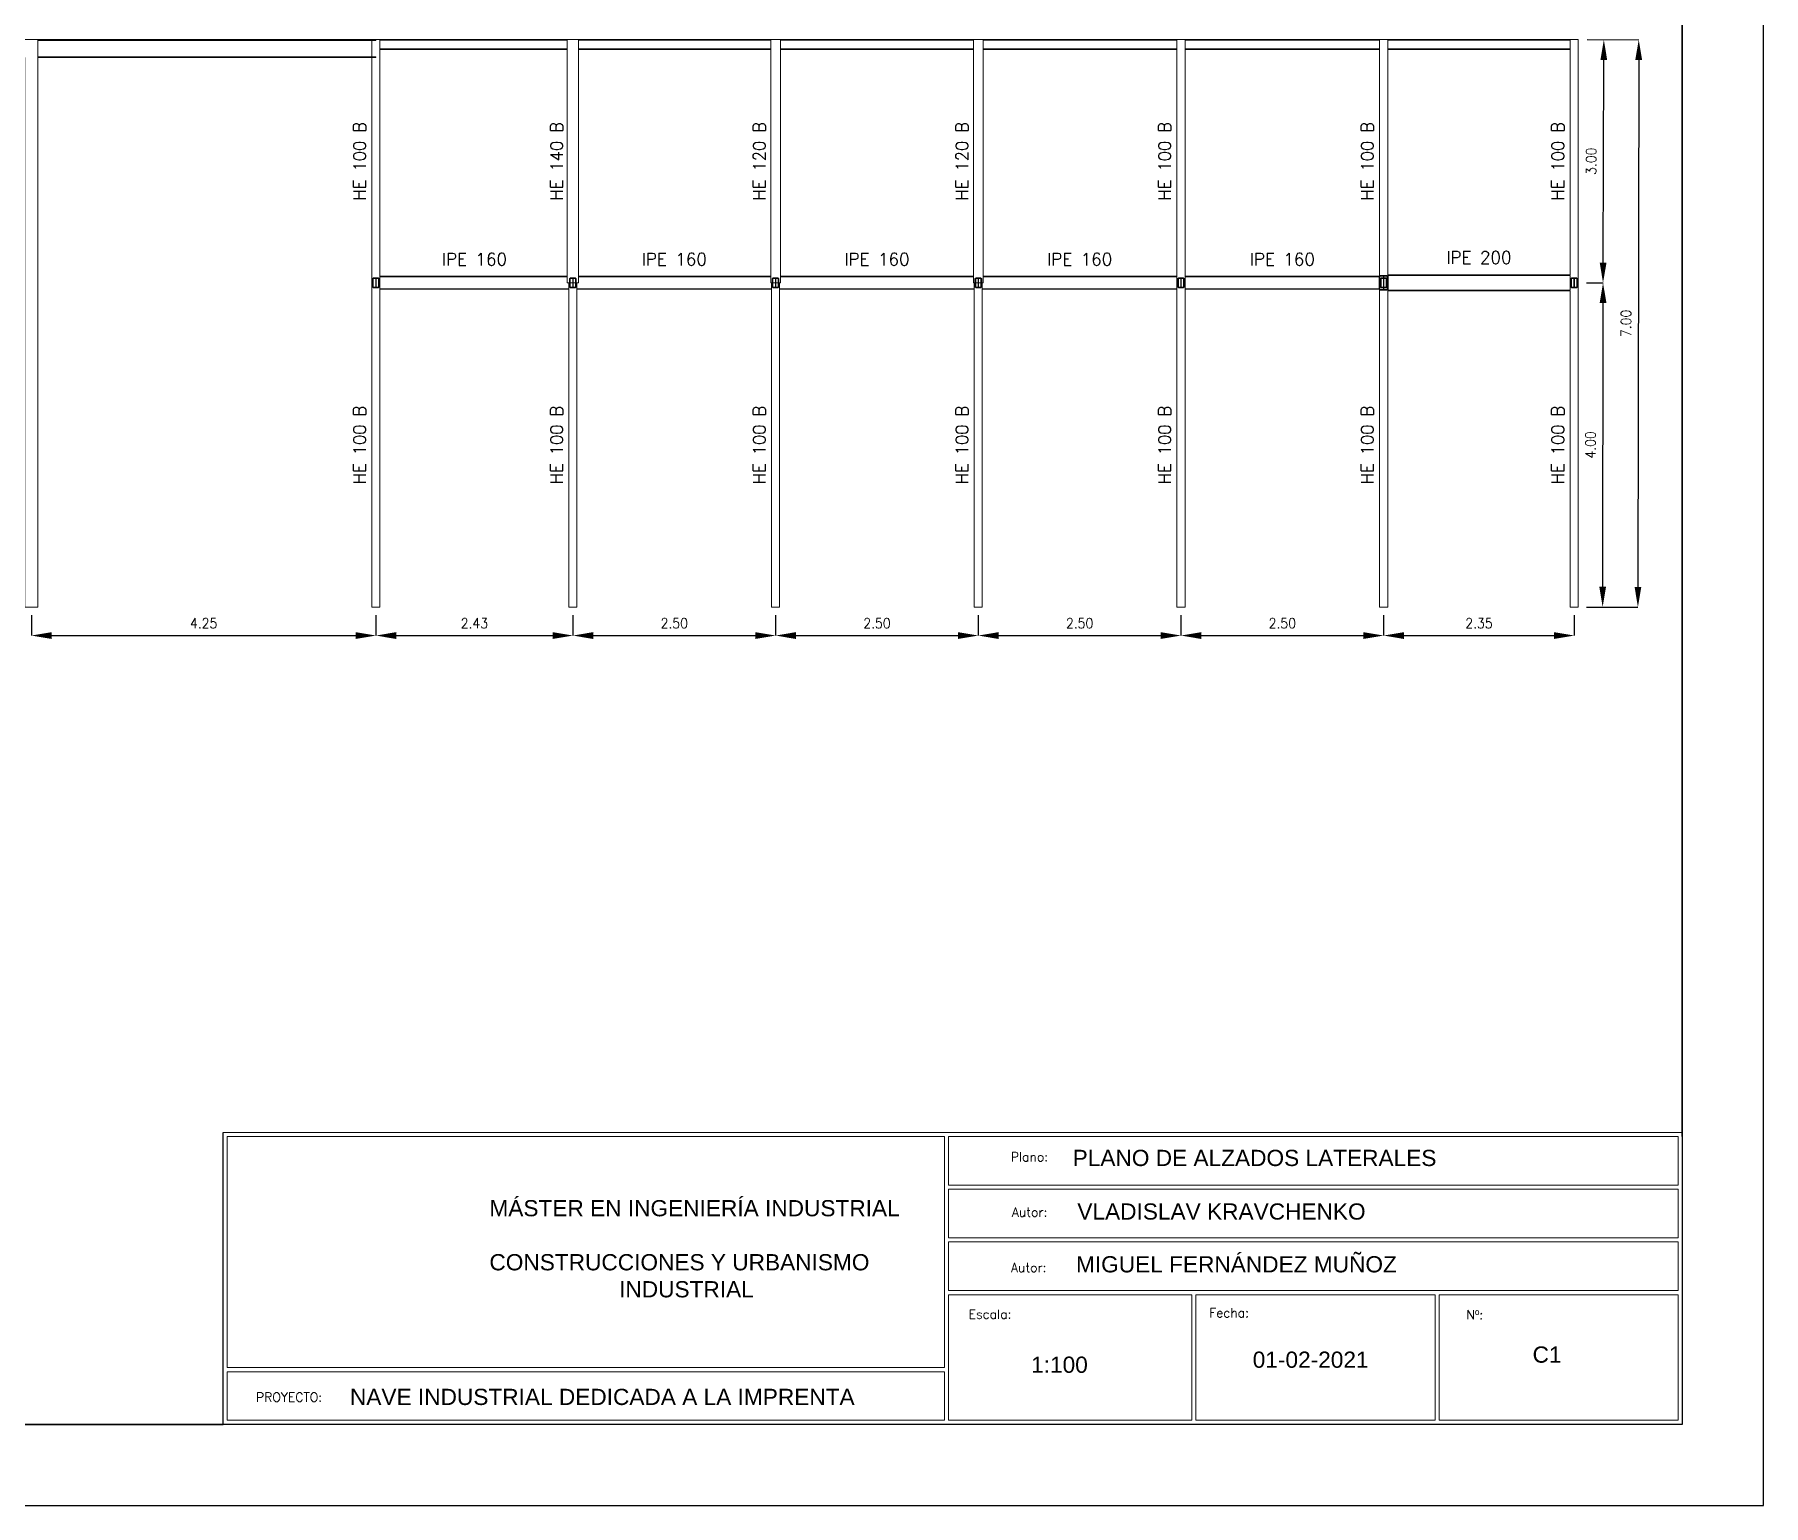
# Model space of a CAD drawing. Header units: inches. Extents: x 72863 to 73068, y 49095 to 49225.
# Drawn here: x 72883.39 to 72904.71, y 49127.89 to 49146.04 of the extents above; entities that cross this region are included whole.
import ezdxf
from ezdxf.enums import TextEntityAlignment as Align

# ---------------------------------------------------------------- set-up
doc = ezdxf.new("R2010")
doc.units = ezdxf.units.IN
doc.layers.get('0').update_dxf_attribs({"lineweight": 15})
for name, color, linetype, lineweight in [('BARRAS_DE_ACERO', 7, 'Continuous', 9), ('Cotas', 200, 'Continuous', 9), ('REFERENCIA_DE_LAS_BARRAS', 2, 'Continuous', 9)]:
    doc.layers.add(name, color=color, linetype=linetype, lineweight=lineweight)
doc.layers.add('VG', color=7, linetype='Continuous')
doc.styles.add('80-100', font='romans.shx', dxfattribs={"width": 0.9, "height": 0.125})
doc.styles.add('CYPETXT', font='romans__.ttf', dxfattribs={"height": 0.2})
doc.styles.get("Standard").update_dxf_attribs({"font": 'arial.ttf'})
doc.dimstyles.new('Copia de 100_conlineas', dxfattribs={"dimtxt": 0.125, "dimasz": 0.25, "dimexe": 0, "dimexo": 0.1, "dimgap": 0.09, "dimtad": 1, "dimzin": 4, "dimdsep": 46, "dimtxsty": '80-100', "dimcen": 0.1, "dimclrd": 256, "dimclre": 256, "dimclrt": 256, "dimadec": 0, "dimazin": 0, "dimtfac": 1, "dimtix": 1, "dimtmove": 2, "dimatfit": 3, "dimfxl": 1, "dimtvp": 1.058824, "dimtolj": 1, "dimtzin": 1, "dimarcsym": 0})

# ---------------------------------------------------------------- blocks, each defined once
blk = doc.blocks.new('PLANTILLA')
for p, q in [((72903.71, 49199.611), (72885.71, 49199.611)), ((72885.71, 49199.611), (72885.71, 49196.011)), ((72903.71, 49196.011), (72903.71, 49199.611)), ((72885.76, 49196.711), (72885.76, 49199.561)), ((72885.76, 49199.561), (72894.61, 49199.561)), ((72894.61, 49199.561), (72894.61, 49198.911)), ((72894.66, 49199.561), (72903.66, 49199.561)), ((72894.66, 49198.961), (72894.66, 49199.561)), ((72903.66, 49199.561), (72903.66, 49198.961)), ((72894.61, 49198.911), (72894.61, 49198.261)), ((72903.66, 49198.961), (72894.66, 49198.961)), ((72894.66, 49198.911), (72903.66, 49198.911)), ((72894.66, 49198.311), (72894.66, 49198.911)), ((72903.66, 49198.911), (72903.66, 49198.311)), ((72894.61, 49198.261), (72894.61, 49197.611)), ((72903.66, 49198.311), (72894.66, 49198.311)), ((72894.66, 49198.261), (72903.66, 49198.261)), ((72894.66, 49197.661), (72894.66, 49198.261)), ((72903.66, 49198.261), (72903.66, 49197.661)), ((72894.61, 49197.611), (72894.61, 49196.711)), ((72903.66, 49197.661), (72894.66, 49197.661)), ((72894.66, 49197.611), (72897.66, 49197.611)), ((72894.66, 49197.611), (72894.66, 49196.061)), ((72897.66, 49196.061), (72897.66, 49197.611)), ((72897.71, 49197.611), (72900.66, 49197.611)), ((72897.71, 49196.061), (72897.71, 49197.611)), ((72900.66, 49196.061), (72900.66, 49197.611)), ((72900.71, 49197.611), (72903.66, 49197.611)), ((72900.71, 49196.061), (72900.71, 49197.611)), ((72903.66, 49197.611), (72903.66, 49196.061)), ((72885.76, 49196.711), (72894.61, 49196.711)), ((72885.76, 49196.061), (72885.76, 49196.661)), ((72894.61, 49196.661), (72885.76, 49196.661)), ((72894.61, 49196.661), (72894.61, 49196.061)), ((72885.71, 49196.011), (72903.71, 49196.011)), ((72894.61, 49196.061), (72885.76, 49196.061)), ((72897.66, 49196.061), (72894.66, 49196.061)), ((72900.66, 49196.061), (72897.71, 49196.061)), ((72903.66, 49196.061), (72900.71, 49196.061))]:
    blk.add_line(p, q)
at = {"layer": 'VG'}
for p, q in [((72904.71, 49195.011), (72904.71, 49224.711)), ((72903.71, 49223.711), (72903.71, 49196.011)), ((72903.71, 49196.011), (72864.71, 49196.011)), ((72862.71, 49195.011), (72904.71, 49195.011))]:
    blk.add_line(p, q, dxfattribs=at)
blk.add_lwpolyline([(72903.71, 49199.561), (72903.71, 49223.711), (72864.71, 49223.711), (72864.71, 49196.011), (72885.71, 49196.011), (72885.71, 49199.611)], dxfattribs=at)
at = {"char_height": 0.11204, "attachment_point": 1}
for s, insert in [('{\\Fsimplex8|c0;Plano:}', (72895.427, 49199.367)), ('{\\Fsimplex8|c0;Autor:}', (72895.441, 49198.685)), ('{\\Fsimplex8|c0;Autor:}', (72895.43, 49198.002)), ('{\\Fsimplex8|c0;Escala:}', (72894.907, 49197.426)), ('{\\Fsimplex8|c0;Fecha:}', (72897.875, 49197.443)), ('{\\Fsimplex8|c0;Nº:}', (72901.047, 49197.419)), ('{\\Fsimplex8|c0;PROYECTO:}', (72886.117, 49196.403))]:
    blk.add_mtext(s, dxfattribs=dict(at, insert=insert))
at = {"char_height": 0.2, "attachment_point": 1}
for s, width, insert in [('MÁSTER EN INGENIERÍA INDUSTRIAL\\P\\PCONSTRUCCIONES Y URBANISMO\\P^I^IINDUSTRIAL', 5.52485, (72888.996, 49198.778)), ('VLADISLAV KRAVCHENKO', 6.14205, (72896.248, 49198.737)), ('MIGUEL FERNÁNDEZ MUÑOZ', 6.14205, (72896.231, 49198.086)), ('01-02-2021', 2.08938, (72898.411, 49196.909)), ('NAVE INDUSTRIAL DEDICADA A LA IMPRENTA', 6.85352, (72887.276, 49196.45))]:
    blk.add_mtext_dynamic_manual_height_columns(s, width=width, gutter_width=1, heights=[0], dxfattribs=dict(at, insert=insert))
blk = doc.blocks.new('*D213')
at = {"layer": 'Cotas', "lineweight": -2, "transparency": 16777216}
for p, q in [((72902.536, 49145.976), (72903.172, 49145.975)), ((72903.172, 49145.725), (72903.163, 49139.225)), ((72902.526, 49138.976), (72903.162, 49138.975))]:
    blk.add_line(p, q, dxfattribs=at)
at = {"layer": 'Cotas', "transparency": 16777216}
for points in [[(72903.13, 49145.725), (72903.214, 49145.725), (72903.172, 49145.975)], [(72903.121, 49139.225), (72903.204, 49139.225), (72903.162, 49138.975)]]:
    blk.add_solid(points, dxfattribs=at)
at = {"layer": 'Defpoints', "color": 0, "transparency": 16777216}
for p in [(72902.436, 49145.976), (72902.426, 49138.976), (72903.162, 49138.975)]:
    blk.add_point(p, dxfattribs=at)
at = {"layer": 'Cotas', "transparency": 16777216, "insert": (72903.015, 49142.475), "char_height": 0.125, "attachment_point": 5, "rotation": 89.9181, "style": '80-100'}
blk.add_mtext('\\A1;7.00', dxfattribs=at)
blk = doc.blocks.new('*D214')
at = {"layer": 'Cotas', "lineweight": -2, "transparency": 16777216}
for p, q in [((72902.531, 49142.976), (72902.732, 49142.976)), ((72902.728, 49139.226), (72902.732, 49142.726)), ((72902.526, 49138.976), (72902.727, 49138.976))]:
    blk.add_line(p, q, dxfattribs=at)
at = {"layer": 'Cotas', "transparency": 16777216}
for points in [[(72902.69, 49142.726), (72902.774, 49142.726), (72902.732, 49142.976)], [(72902.686, 49139.226), (72902.769, 49139.226), (72902.727, 49138.976)]]:
    blk.add_solid(points, dxfattribs=at)
at = {"layer": 'Defpoints', "color": 0, "transparency": 16777216}
for p in [(72902.431, 49142.976), (72902.732, 49142.976), (72902.426, 49138.976)]:
    blk.add_point(p, dxfattribs=at)
at = {"layer": 'Cotas', "transparency": 16777216, "insert": (72902.577, 49140.976), "char_height": 0.125, "attachment_point": 5, "rotation": 89.9284, "style": '80-100'}
blk.add_mtext('\\A1;4.00', dxfattribs=at)
blk = doc.blocks.new('*D215')
at = {"layer": 'Cotas', "lineweight": -2, "transparency": 16777216}
for p, q in [((72902.536, 49145.976), (72902.742, 49145.975)), ((72902.733, 49143.225), (72902.741, 49145.725)), ((72902.526, 49142.976), (72902.732, 49142.975))]:
    blk.add_line(p, q, dxfattribs=at)
at = {"layer": 'Cotas', "transparency": 16777216}
for points in [[(72902.7, 49145.725), (72902.783, 49145.725), (72902.742, 49145.975)], [(72902.691, 49143.225), (72902.775, 49143.225), (72902.732, 49142.975)]]:
    blk.add_solid(points, dxfattribs=at)
at = {"layer": 'Defpoints', "color": 0, "transparency": 16777216}
for p in [(72902.436, 49145.976), (72902.742, 49145.975), (72902.426, 49142.976)]:
    blk.add_point(p, dxfattribs=at)
at = {"layer": 'Cotas', "transparency": 16777216, "insert": (72902.585, 49144.475), "char_height": 0.125, "attachment_point": 5, "rotation": 89.809, "style": '80-100'}
blk.add_mtext('\\A1;3.00', dxfattribs=at)
blk = doc.blocks.new('*D220')
at = {"layer": 'Cotas', "lineweight": -2, "transparency": 16777216}
for p, q in [((72883.346, 49138.876), (72883.346, 49138.624)), ((72887.596, 49138.876), (72887.596, 49138.624)), ((72883.596, 49138.624), (72887.346, 49138.624))]:
    blk.add_line(p, q, dxfattribs=at)
at = {"layer": 'Cotas', "transparency": 16777216}
for points in [[(72883.596, 49138.666), (72883.596, 49138.582), (72883.346, 49138.624)], [(72887.346, 49138.666), (72887.346, 49138.582), (72887.596, 49138.624)]]:
    blk.add_solid(points, dxfattribs=at)
at = {"layer": 'Defpoints', "color": 0, "transparency": 16777216}
for p in [(72883.346, 49138.976), (72887.596, 49138.976), (72887.596, 49138.624)]:
    blk.add_point(p, dxfattribs=at)
at = {"layer": 'Cotas', "transparency": 16777216, "insert": (72885.471, 49138.776), "char_height": 0.125, "attachment_point": 5, "style": '80-100'}
blk.add_mtext('\\A1;4.25', dxfattribs=at)
blk = doc.blocks.new('*D221')
at = {"layer": 'Cotas', "lineweight": -2, "transparency": 16777216}
for p, q in [((72887.596, 49138.876), (72887.596, 49138.624)), ((72890.026, 49138.876), (72890.026, 49138.624)), ((72887.846, 49138.624), (72889.776, 49138.624))]:
    blk.add_line(p, q, dxfattribs=at)
at = {"layer": 'Cotas', "transparency": 16777216}
for points in [[(72887.846, 49138.666), (72887.846, 49138.582), (72887.596, 49138.624)], [(72889.776, 49138.666), (72889.776, 49138.582), (72890.026, 49138.624)]]:
    blk.add_solid(points, dxfattribs=at)
at = {"layer": 'Defpoints', "color": 0, "transparency": 16777216}
for p in [(72887.596, 49138.976), (72890.026, 49138.976), (72890.026, 49138.624)]:
    blk.add_point(p, dxfattribs=at)
at = {"layer": 'Cotas', "transparency": 16777216, "insert": (72888.811, 49138.776), "char_height": 0.125, "attachment_point": 5, "style": '80-100'}
blk.add_mtext('\\A1;2.43', dxfattribs=at)
blk = doc.blocks.new('*D222')
at = {"layer": 'Cotas', "lineweight": -2, "transparency": 16777216}
for p, q in [((72890.026, 49138.876), (72890.026, 49138.624)), ((72892.526, 49138.876), (72892.526, 49138.624)), ((72890.276, 49138.624), (72892.276, 49138.624))]:
    blk.add_line(p, q, dxfattribs=at)
at = {"layer": 'Cotas', "transparency": 16777216}
for points in [[(72890.276, 49138.666), (72890.276, 49138.582), (72890.026, 49138.624)], [(72892.276, 49138.666), (72892.276, 49138.582), (72892.526, 49138.624)]]:
    blk.add_solid(points, dxfattribs=at)
at = {"layer": 'Defpoints', "color": 0, "transparency": 16777216}
for p in [(72890.026, 49138.976), (72892.526, 49138.976), (72892.526, 49138.624)]:
    blk.add_point(p, dxfattribs=at)
at = {"layer": 'Cotas', "transparency": 16777216, "insert": (72891.276, 49138.776), "char_height": 0.125, "attachment_point": 5, "style": '80-100'}
blk.add_mtext('\\A1;2.50', dxfattribs=at)
blk = doc.blocks.new('*D223')
at = {"layer": 'Cotas', "lineweight": -2, "transparency": 16777216}
for p, q in [((72892.526, 49138.876), (72892.526, 49138.624)), ((72895.026, 49138.876), (72895.026, 49138.624)), ((72892.776, 49138.624), (72894.776, 49138.624))]:
    blk.add_line(p, q, dxfattribs=at)
at = {"layer": 'Cotas', "transparency": 16777216}
for points in [[(72892.776, 49138.666), (72892.776, 49138.582), (72892.526, 49138.624)], [(72894.776, 49138.666), (72894.776, 49138.582), (72895.026, 49138.624)]]:
    blk.add_solid(points, dxfattribs=at)
at = {"layer": 'Defpoints', "color": 0, "transparency": 16777216}
for p in [(72892.526, 49138.976), (72895.026, 49138.976), (72895.026, 49138.624)]:
    blk.add_point(p, dxfattribs=at)
at = {"layer": 'Cotas', "transparency": 16777216, "insert": (72893.776, 49138.776), "char_height": 0.125, "attachment_point": 5, "style": '80-100'}
blk.add_mtext('\\A1;2.50', dxfattribs=at)
blk = doc.blocks.new('*D224')
at = {"layer": 'Cotas', "lineweight": -2, "transparency": 16777216}
for p, q in [((72895.026, 49138.876), (72895.026, 49138.624)), ((72897.526, 49138.876), (72897.526, 49138.624)), ((72895.276, 49138.624), (72897.276, 49138.624))]:
    blk.add_line(p, q, dxfattribs=at)
at = {"layer": 'Cotas', "transparency": 16777216}
for points in [[(72895.276, 49138.666), (72895.276, 49138.582), (72895.026, 49138.624)], [(72897.276, 49138.666), (72897.276, 49138.582), (72897.526, 49138.624)]]:
    blk.add_solid(points, dxfattribs=at)
at = {"layer": 'Defpoints', "color": 0, "transparency": 16777216}
for p in [(72895.026, 49138.976), (72897.526, 49138.976), (72897.526, 49138.624)]:
    blk.add_point(p, dxfattribs=at)
at = {"layer": 'Cotas', "transparency": 16777216, "insert": (72896.276, 49138.776), "char_height": 0.125, "attachment_point": 5, "style": '80-100'}
blk.add_mtext('\\A1;2.50', dxfattribs=at)
blk = doc.blocks.new('*D225')
at = {"layer": 'Cotas', "lineweight": -2, "transparency": 16777216}
for p, q in [((72897.526, 49138.876), (72897.526, 49138.624)), ((72900.026, 49138.876), (72900.026, 49138.624)), ((72897.776, 49138.624), (72899.776, 49138.624))]:
    blk.add_line(p, q, dxfattribs=at)
at = {"layer": 'Cotas', "transparency": 16777216}
for points in [[(72897.776, 49138.666), (72897.776, 49138.582), (72897.526, 49138.624)], [(72899.776, 49138.666), (72899.776, 49138.582), (72900.026, 49138.624)]]:
    blk.add_solid(points, dxfattribs=at)
at = {"layer": 'Defpoints', "color": 0, "transparency": 16777216}
for p in [(72897.526, 49138.976), (72900.026, 49138.976), (72900.026, 49138.624)]:
    blk.add_point(p, dxfattribs=at)
at = {"layer": 'Cotas', "transparency": 16777216, "insert": (72898.776, 49138.776), "char_height": 0.125, "attachment_point": 5, "style": '80-100'}
blk.add_mtext('\\A1;2.50', dxfattribs=at)
blk = doc.blocks.new('*D226')
at = {"layer": 'Cotas', "lineweight": -2, "transparency": 16777216}
for p, q in [((72900.026, 49138.876), (72900.026, 49138.624)), ((72902.376, 49138.876), (72902.376, 49138.624)), ((72900.276, 49138.624), (72902.126, 49138.624))]:
    blk.add_line(p, q, dxfattribs=at)
at = {"layer": 'Cotas', "transparency": 16777216}
for points in [[(72900.276, 49138.666), (72900.276, 49138.582), (72900.026, 49138.624)], [(72902.126, 49138.666), (72902.126, 49138.582), (72902.376, 49138.624)]]:
    blk.add_solid(points, dxfattribs=at)
at = {"layer": 'Defpoints', "color": 0, "transparency": 16777216}
for p in [(72900.026, 49138.976), (72902.376, 49138.976), (72902.376, 49138.624)]:
    blk.add_point(p, dxfattribs=at)
at = {"layer": 'Cotas', "transparency": 16777216, "insert": (72901.201, 49138.776), "char_height": 0.125, "attachment_point": 5, "style": '80-100'}
blk.add_mtext('\\A1;2.35', dxfattribs=at)

msp = doc.modelspace()

# ---------------------------------------------------------------- linework, layer by layer
at = {"layer": 'BARRAS_DE_ACERO'}
for p, q in [((72883.2658, 49145.9756), (72883.4258, 49145.9756)), ((72883.4258, 49145.9756), (72887.5958, 49145.9756)), ((72883.4258, 49145.9664), (72883.4258, 49145.9756)), ((72883.4258, 49145.7648), (72883.4258, 49145.9664)), ((72883.4258, 49145.9664), (72887.5458, 49145.9664)), ((72887.5458, 49145.9664), (72887.5958, 49145.9664)), ((72887.5458, 49145.9664), (72887.5458, 49145.7648)), ((72887.5958, 49145.9756), (72887.6458, 49145.9756)), ((72887.5958, 49145.9664), (72887.5958, 49145.9756)), ((72889.9558, 49145.9756), (72887.6458, 49145.9756)), ((72889.9558, 49145.9756), (72890.0293, 49145.9756)), ((72890.0293, 49145.9756), (72890.0958, 49145.9756)), ((72892.4658, 49145.9756), (72892.5291, 49145.9756)), ((72892.5858, 49145.9756), (72894.9658, 49145.9756)), ((72894.9658, 49145.9756), (72895.0291, 49145.9756)), ((72895.0291, 49145.9756), (72895.0858, 49145.9756)), ((72897.4758, 49145.9693), (72895.0858, 49145.9693)), ((72897.4758, 49145.9756), (72897.4758, 49145.9693)), ((72897.5288, 49145.9756), (72897.4758, 49145.9756)), ((72897.5288, 49145.9756), (72897.5758, 49145.9756)), ((72899.9758, 49145.9756), (72897.5758, 49145.9756)), ((72899.9758, 49145.9693), (72897.5758, 49145.9693)), ((72899.9758, 49145.9756), (72900.0758, 49145.9756)), ((72899.9758, 49145.9756), (72899.9758, 49145.9693)), ((72899.9758, 49145.9693), (72899.9758, 49145.8619)), ((72900.0758, 49145.9756), (72900.0758, 49145.9693)), ((72900.0758, 49145.9693), (72900.0758, 49145.8619)), ((72900.0758, 49145.9693), (72902.3258, 49145.9693)), ((72902.3258, 49145.9756), (72902.3258, 49145.9693)), ((72902.3258, 49145.9693), (72902.3258, 49145.8619)), ((72902.4258, 49145.9756), (72902.4258, 49142.9756)), ((72883.4258, 49145.7648), (72887.5458, 49145.7648)), ((72883.4258, 49145.7556), (72883.4258, 49145.7648)), ((72883.4258, 49138.9756), (72883.4258, 49145.7556)), ((72883.4258, 49145.7556), (72887.5458, 49145.7556)), ((72887.5458, 49145.7648), (72887.5958, 49145.7648)), ((72887.5458, 49138.9756), (72887.5458, 49145.7556)), ((72887.5458, 49145.7556), (72887.5928, 49145.7556)), ((72887.5958, 49145.7556), (72887.5928, 49145.7556)), ((72887.5958, 49145.7648), (72887.5958, 49145.7556)), ((72887.6458, 49145.8619), (72887.6458, 49145.8556)), ((72889.9558, 49145.8619), (72887.6458, 49145.8619)), ((72887.6458, 49143.0556), (72887.6458, 49145.8556)), ((72887.6458, 49145.8556), (72889.9558, 49145.8556)), ((72889.9558, 49145.8556), (72889.9558, 49143.0556)), ((72890.0958, 49145.8619), (72890.0958, 49145.8556)), ((72892.4658, 49145.8619), (72890.0958, 49145.8619)), ((72890.0958, 49145.8556), (72890.0958, 49143.0556)), ((72890.0958, 49145.8556), (72892.4658, 49145.8556)), ((72892.5858, 49145.8619), (72892.5858, 49145.8556)), ((72892.5858, 49145.8619), (72894.9658, 49145.8619)), ((72895.0858, 49145.8556), (72895.0858, 49145.8619)), ((72895.0858, 49143.0556), (72895.0858, 49145.8556)), ((72897.4758, 49145.8556), (72895.0858, 49145.8556)), ((72897.4758, 49145.8619), (72897.4758, 49145.8556)), ((72897.5758, 49143.0556), (72897.5758, 49145.8556)), ((72899.9758, 49145.8619), (72899.9758, 49145.8556)), ((72902.3258, 49145.8619), (72900.0758, 49145.8619)), ((72900.0758, 49145.8556), (72900.0758, 49145.8619)), ((72902.3258, 49145.8556), (72900.0758, 49145.8556)), ((72900.0758, 49143.0756), (72900.0758, 49145.8556)), ((72902.3258, 49145.8619), (72902.3258, 49145.8556)), ((72902.3258, 49143.0756), (72902.3258, 49145.8556)), ((72887.5538, 49143.0293), (72887.5638, 49143.0293)), ((72887.5638, 49143.0293), (72887.5638, 49143.0356)), ((72887.5958, 49143.0356), (72887.5638, 49143.0356)), ((72887.5638, 49143.0293), (72887.5638, 49142.9219)), ((72887.5936, 49143.0293), (72887.5638, 49143.0293)), ((72887.5638, 49142.9156), (72887.5638, 49142.9219)), ((72887.5638, 49142.9219), (72887.5936, 49142.9219)), ((72887.5638, 49142.9156), (72887.5988, 49142.9156)), ((72887.5936, 49143.0293), (72887.5936, 49142.9219)), ((72887.5958, 49143.0356), (72887.5988, 49143.0356)), ((72887.598, 49142.9219), (72887.598, 49143.0293)), ((72887.598, 49143.0293), (72887.6278, 49143.0293)), ((72887.5988, 49142.9219), (72887.598, 49142.9219)), ((72887.5988, 49143.0356), (72887.6278, 49143.0356)), ((72887.6278, 49142.9219), (72887.5988, 49142.9219)), ((72887.6278, 49142.9156), (72887.5988, 49142.9156)), ((72887.6278, 49143.0356), (72887.6278, 49143.0293)), ((72887.6278, 49142.9599), (72887.6278, 49143.0293)), ((72887.6278, 49143.0293), (72887.6378, 49143.0293)), ((72887.6278, 49142.9599), (72887.6278, 49142.9219)), ((72887.6378, 49143.0293), (72887.6378, 49142.9219)), ((72887.6458, 49143.0482), (72887.6458, 49143.0556)), ((72887.6458, 49143.0556), (72889.9558, 49143.0556)), ((72887.6458, 49143.0482), (72887.6458, 49142.903)), ((72887.6458, 49142.903), (72889.9758, 49142.903)), ((72887.6458, 49142.903), (72887.6458, 49142.8956)), ((72887.6458, 49138.9756), (72887.6458, 49142.8956)), ((72887.6458, 49142.8956), (72889.9758, 49142.8956)), ((72889.9558, 49142.9756), (72889.9558, 49143.0482)), ((72889.9758, 49142.9756), (72889.9558, 49142.9756)), ((72889.9758, 49142.903), (72889.9758, 49142.9756)), ((72889.9758, 49142.9756), (72889.9838, 49142.9756)), ((72889.9758, 49142.8956), (72889.9758, 49142.903)), ((72889.9758, 49138.9756), (72889.9758, 49142.8956)), ((72889.9838, 49143.0293), (72889.9838, 49142.9756)), ((72889.9838, 49143.0293), (72889.9938, 49143.0293)), ((72889.9838, 49142.9219), (72889.9838, 49142.9756)), ((72889.9938, 49142.9219), (72889.9838, 49142.9219)), ((72889.9938, 49143.0356), (72889.9938, 49143.0293)), ((72890.0578, 49143.0356), (72889.9938, 49143.0356)), ((72889.9938, 49142.9756), (72889.9938, 49143.0293)), ((72889.9938, 49143.0293), (72890.0236, 49143.0293)), ((72889.9938, 49142.9756), (72889.9938, 49142.9219)), ((72890.0236, 49142.9756), (72889.9938, 49142.9756)), ((72889.9938, 49142.9219), (72889.9938, 49142.9156)), ((72890.0578, 49142.9156), (72889.9938, 49142.9156)), ((72890.0236, 49143.0293), (72890.0236, 49142.9756)), ((72890.028, 49142.9756), (72890.028, 49143.0293)), ((72890.028, 49142.9756), (72890.028, 49142.9219)), ((72890.028, 49142.9756), (72890.0288, 49142.9756)), ((72890.028, 49142.9219), (72890.0578, 49142.9219)), ((72890.0578, 49143.0293), (72890.0678, 49143.0293)), ((72890.0578, 49143.0293), (72890.0578, 49142.9756)), ((72890.0578, 49142.9219), (72890.0578, 49142.9156)), ((72890.0678, 49142.9219), (72890.0578, 49142.9219)), ((72890.0678, 49142.9756), (72890.0678, 49143.0293)), ((72890.0678, 49142.9219), (72890.0678, 49142.9756)), ((72890.0758, 49142.9756), (72890.0678, 49142.9756)), ((72890.0758, 49142.9756), (72890.0758, 49142.903)), ((72890.0958, 49142.9756), (72890.0758, 49142.9756)), ((72890.0758, 49142.903), (72892.4758, 49142.903)), ((72892.4758, 49142.8956), (72890.0758, 49142.8956)), ((72890.0958, 49143.0556), (72890.0958, 49143.0482)), ((72890.0958, 49143.0482), (72890.0958, 49142.9756)), ((72892.4658, 49142.9756), (72892.4658, 49143.0482)), ((72892.4758, 49142.9756), (72892.4658, 49142.9756)), ((72892.4758, 49142.9756), (72892.4838, 49142.9756)), ((72892.4758, 49142.903), (72892.4758, 49142.9756)), ((72892.4758, 49142.8956), (72892.4758, 49142.903)), ((72892.4758, 49142.8956), (72892.4758, 49138.9756)), ((72892.4838, 49143.0293), (72892.4938, 49143.0293)), ((72892.4838, 49142.9756), (72892.4838, 49143.0293)), ((72892.4838, 49142.9756), (72892.4838, 49142.9219)), ((72892.4838, 49142.9219), (72892.4938, 49142.9219)), ((72892.4938, 49143.0356), (72892.5578, 49143.0356)), ((72892.4938, 49143.0293), (72892.4938, 49143.0356)), ((72892.4938, 49143.0293), (72892.5236, 49143.0293)), ((72892.4938, 49143.0293), (72892.4938, 49142.9756)), ((72892.4938, 49142.9756), (72892.4938, 49142.9219)), ((72892.5236, 49142.9756), (72892.4938, 49142.9756)), ((72892.5236, 49143.0293), (72892.5236, 49142.9756)), ((72892.528, 49143.0293), (72892.528, 49142.9756)), ((72892.5578, 49143.0293), (72892.528, 49143.0293)), ((72892.5288, 49142.9756), (72892.528, 49142.9756)), ((72892.528, 49142.9219), (72892.528, 49142.9756)), ((72892.528, 49142.9219), (72892.5578, 49142.9219)), ((72892.5578, 49142.9756), (72892.5288, 49142.9756)), ((72892.5578, 49143.0293), (72892.5578, 49143.0356)), ((72892.5578, 49143.0293), (72892.5578, 49142.9756)), ((72892.5578, 49143.0293), (72892.5678, 49143.0293)), ((72892.5578, 49142.9756), (72892.5578, 49142.9219)), ((72892.5578, 49142.9219), (72892.5578, 49142.9156)), ((72892.5578, 49142.9219), (72892.5678, 49142.9219)), ((72892.5678, 49142.9756), (72892.5678, 49143.0293)), ((72892.5758, 49142.9756), (72892.5678, 49142.9756)), ((72892.5678, 49142.9219), (72892.5678, 49142.9756)), ((72892.5758, 49142.9756), (72892.5758, 49142.903)), ((72892.5858, 49142.9756), (72892.5758, 49142.9756)), ((72892.5758, 49142.903), (72894.9758, 49142.903)), ((72892.5758, 49142.8956), (72894.9758, 49142.8956)), ((72892.5858, 49143.0556), (72892.5858, 49143.0482)), ((72892.5858, 49143.0482), (72892.5858, 49142.9756)), ((72894.9658, 49143.0482), (72892.5858, 49143.0482)), ((72894.9658, 49143.0482), (72894.9658, 49143.0556)), ((72894.9658, 49142.9756), (72894.9658, 49143.0482)), ((72894.9758, 49142.9756), (72894.9658, 49142.9756)), ((72894.9758, 49142.903), (72894.9758, 49142.9756)), ((72894.9758, 49142.9756), (72894.9838, 49142.9756)), ((72894.9758, 49142.8956), (72894.9758, 49142.903)), ((72894.9758, 49138.9756), (72894.9758, 49142.8956)), ((72894.9838, 49143.0293), (72894.9938, 49143.0293)), ((72894.9838, 49143.0293), (72894.9838, 49142.9756)), ((72894.9838, 49142.9219), (72894.9838, 49142.9756)), ((72894.9938, 49142.9219), (72894.9838, 49142.9219)), ((72894.9938, 49143.0356), (72894.9938, 49143.0293)), ((72895.0578, 49143.0356), (72894.9938, 49143.0356)), ((72894.9938, 49142.9756), (72894.9938, 49143.0293)), ((72894.9938, 49142.9756), (72894.9938, 49142.9219)), ((72895.0236, 49142.9756), (72894.9938, 49142.9756)), ((72894.9938, 49142.9219), (72894.9938, 49142.9156)), ((72895.0578, 49142.9156), (72894.9938, 49142.9156)), ((72895.028, 49143.0293), (72895.028, 49142.9756)), ((72895.0578, 49143.0293), (72895.028, 49143.0293)), ((72895.0288, 49142.9756), (72895.028, 49142.9756)), ((72895.028, 49142.9219), (72895.028, 49142.9756)), ((72895.028, 49142.9219), (72895.0578, 49142.9219)), ((72895.0578, 49142.9756), (72895.0288, 49142.9756)), ((72895.0578, 49143.0293), (72895.0578, 49143.0356)), ((72895.0578, 49143.0293), (72895.0678, 49143.0293)), ((72895.0578, 49143.0293), (72895.0578, 49142.9756)), ((72895.0578, 49142.9756), (72895.0578, 49142.9219)), ((72895.0578, 49142.9219), (72895.0578, 49142.9156)), ((72895.0578, 49142.9219), (72895.0678, 49142.9219)), ((72895.0678, 49142.9756), (72895.0678, 49143.0293)), ((72895.0678, 49142.9756), (72895.0678, 49142.9219)), ((72895.0758, 49142.9756), (72895.0678, 49142.9756)), ((72895.0758, 49142.9756), (72895.0758, 49142.903)), ((72895.0858, 49142.9756), (72895.0758, 49142.9756)), ((72895.0758, 49142.903), (72897.4758, 49142.903)), ((72897.4758, 49142.8956), (72895.0758, 49142.8956)), ((72895.0858, 49143.0482), (72895.0858, 49142.9756)), ((72897.4758, 49143.0482), (72895.0858, 49143.0482)), ((72897.4758, 49143.0482), (72897.4758, 49143.0556)), ((72897.4758, 49143.0482), (72897.4758, 49142.903)), ((72897.4758, 49142.903), (72897.4758, 49142.8956)), ((72897.4758, 49138.9756), (72897.4758, 49142.8956)), ((72897.4838, 49143.0293), (72897.4938, 49143.0293)), ((72897.4838, 49142.9219), (72897.4838, 49143.0293)), ((72897.4938, 49142.9219), (72897.4838, 49142.9219)), ((72897.4938, 49143.0356), (72897.4938, 49143.0293)), ((72897.4938, 49143.0356), (72897.5578, 49143.0356)), ((72897.5236, 49143.0293), (72897.4938, 49143.0293)), ((72897.4938, 49142.9219), (72897.4938, 49143.0293)), ((72897.4938, 49142.9156), (72897.4938, 49142.9219)), ((72897.4938, 49142.9219), (72897.5236, 49142.9219)), ((72897.4938, 49142.9156), (72897.5578, 49142.9156)), ((72897.5236, 49142.9219), (72897.5236, 49143.0293)), ((72897.5578, 49142.9219), (72897.528, 49142.9219)), ((72897.5578, 49143.0293), (72897.5578, 49143.0356)), ((72897.5578, 49143.0293), (72897.5578, 49142.9219)), ((72897.5678, 49143.0293), (72897.5578, 49143.0293)), ((72897.5578, 49142.9156), (72897.5578, 49142.9219)), ((72897.5578, 49142.9219), (72897.5678, 49142.9219)), ((72897.5678, 49142.9219), (72897.5678, 49143.0293)), ((72897.5758, 49143.0482), (72899.9703, 49143.0482)), ((72897.5758, 49143.0482), (72897.5758, 49142.9756)), ((72897.5758, 49142.903), (72897.5758, 49142.9756)), ((72897.5758, 49142.8956), (72897.5758, 49138.9756)), ((72897.5758, 49142.8956), (72899.9703, 49142.8956)), ((72899.9703, 49143.0482), (72899.9703, 49142.903)), ((72899.9703, 49142.903), (72899.9703, 49142.8956)), ((72899.9703, 49142.8956), (72899.9703, 49142.8936)), ((72899.9758, 49143.0576), (72899.9803, 49143.0576)), ((72899.9758, 49142.8936), (72899.9803, 49142.8936)), ((72899.9803, 49143.0656), (72899.9803, 49143.0576)), ((72900.0258, 49143.0656), (72899.9803, 49143.0656)), ((72899.9803, 49143.0576), (72899.9803, 49142.8936)), ((72899.9803, 49143.0576), (72900.0232, 49143.0576)), ((72899.9803, 49142.8936), (72899.9803, 49142.8856)), ((72900.0232, 49142.8936), (72899.9803, 49142.8936)), ((72899.9803, 49142.8856), (72900.0288, 49142.8856)), ((72899.9838, 49143.0293), (72899.9838, 49142.9219)), ((72899.9938, 49143.0293), (72899.9838, 49143.0293)), ((72899.9938, 49142.9219), (72899.9838, 49142.9219)), ((72899.9938, 49143.0356), (72899.9938, 49143.0293)), ((72900.0232, 49143.0356), (72899.9938, 49143.0356)), ((72899.9938, 49143.0293), (72899.9938, 49142.9219)), ((72900.0232, 49143.0293), (72899.9938, 49143.0293)), ((72899.9938, 49142.9219), (72899.9938, 49142.9156)), ((72899.9938, 49142.9156), (72900.0232, 49142.9156)), ((72900.0232, 49142.9219), (72900.0232, 49143.0293)), ((72900.0232, 49142.8936), (72900.0232, 49142.9156)), ((72900.0288, 49143.0656), (72900.0258, 49143.0656)), ((72900.0285, 49142.9219), (72900.0285, 49143.0293)), ((72900.0285, 49142.9156), (72900.0285, 49142.9219)), ((72900.0578, 49142.9219), (72900.0285, 49142.9219)), ((72900.0285, 49142.9156), (72900.0578, 49142.9156)), ((72900.0285, 49142.8936), (72900.0285, 49142.9156)), ((72900.0288, 49142.8936), (72900.0285, 49142.8936)), ((72900.0288, 49142.8936), (72900.0713, 49142.8936)), ((72900.0288, 49142.8856), (72900.0681, 49142.8856)), ((72900.0578, 49143.0356), (72900.0578, 49143.0293)), ((72900.0578, 49142.9156), (72900.0578, 49142.9219)), ((72900.0678, 49142.9219), (72900.0578, 49142.9219)), ((72900.0681, 49142.8856), (72900.0713, 49142.8856)), ((72900.0713, 49143.0576), (72900.0713, 49142.9756)), ((72900.0713, 49143.0576), (72900.0758, 49143.0576)), ((72900.0713, 49142.8936), (72900.0713, 49142.9756)), ((72900.0713, 49142.8936), (72900.0758, 49142.8936)), ((72900.0713, 49142.8856), (72900.0713, 49142.8936)), ((72902.3258, 49143.0756), (72900.0758, 49143.0756)), ((72900.0758, 49143.0671), (72900.0758, 49143.0576)), ((72902.3258, 49143.0671), (72900.0758, 49143.0671)), ((72900.0758, 49143.0576), (72900.0813, 49143.0576)), ((72900.0758, 49142.8936), (72900.0813, 49142.8936)), ((72900.0758, 49142.8841), (72900.0758, 49142.8936)), ((72902.3258, 49142.8841), (72900.0758, 49142.8841)), ((72900.0813, 49143.0576), (72900.0813, 49142.8936)), ((72902.3258, 49143.0671), (72902.3258, 49142.8841)), ((72902.3438, 49142.9219), (72902.3338, 49142.9219)), ((72902.3438, 49143.0356), (72902.4078, 49143.0356)), ((72902.3438, 49143.0293), (72902.3438, 49143.0356)), ((72902.3438, 49143.0293), (72902.3438, 49142.9219)), ((72902.3438, 49142.9156), (72902.4078, 49142.9156)), ((72902.3736, 49142.9219), (72902.3736, 49143.0293)), ((72902.378, 49142.9219), (72902.378, 49143.0293)), ((72902.378, 49142.9219), (72902.4078, 49142.9219)), ((72902.4078, 49143.0356), (72902.4078, 49143.0293)), ((72902.4178, 49143.0293), (72902.4078, 49143.0293)), ((72902.4078, 49142.9599), (72902.4078, 49142.9219)), ((72902.4078, 49142.9156), (72902.4078, 49142.9219)), ((72902.4178, 49142.9219), (72902.4078, 49142.9219)), ((72902.4178, 49142.9219), (72902.4178, 49143.0293)), ((72902.4258, 49142.9756), (72902.4258, 49138.9756)), ((72900.0758, 49138.9756), (72900.0758, 49142.8756)), ((72902.3258, 49142.8756), (72900.0758, 49142.8756)), ((72902.3258, 49138.9756), (72902.3258, 49142.8756)), ((72887.6458, 49138.9756), (72887.5458, 49138.9756)), ((72890.0758, 49138.9756), (72889.9758, 49138.9756)), ((72892.4758, 49138.9756), (72892.5758, 49138.9756)), ((72895.0758, 49138.9756), (72894.9758, 49138.9756)), ((72897.4758, 49138.9756), (72897.5758, 49138.9756)), ((72900.0758, 49138.9756), (72899.9758, 49138.9756)), ((72902.4258, 49138.9756), (72902.3258, 49138.9756))]:
    msp.add_line(p, q, dxfattribs=at)
for points in [[(72887.6458, 49145.9693), (72889.9558, 49145.9693), (72889.9558, 49145.9756)], [(72887.6458, 49145.8619), (72887.6458, 49145.9693), (72887.6458, 49145.9756)], [(72889.9558, 49145.9693), (72889.9558, 49145.8619), (72889.9558, 49145.8556)], [(72892.4658, 49145.9756), (72892.4658, 49145.9693), (72890.0958, 49145.9693), (72890.0958, 49145.8619)], [(72892.4658, 49145.9756), (72890.0958, 49145.9756), (72890.0958, 49145.9693)], [(72892.4658, 49145.8556), (72892.4658, 49145.8619), (72892.4658, 49145.9693)], [(72892.5858, 49145.8619), (72892.5858, 49145.9693), (72892.5858, 49145.9756), (72892.5291, 49145.9756)], [(72892.5858, 49145.9693), (72894.9658, 49145.9693), (72894.9658, 49145.9756)], [(72894.9658, 49145.9693), (72894.9658, 49145.8619), (72894.9658, 49145.8556)], [(72895.0858, 49145.8619), (72895.0858, 49145.9693), (72895.0858, 49145.9756), (72897.4758, 49145.9756)], [(72895.0858, 49145.8619), (72897.4758, 49145.8619), (72897.4758, 49145.9693)], [(72897.5758, 49145.8619), (72897.5758, 49145.9693), (72897.5758, 49145.9756)], [(72902.4258, 49145.9756), (72902.3258, 49145.9756), (72900.0758, 49145.9756)], [(72883.2658, 49145.7556), (72883.2658, 49138.9756), (72883.4258, 49138.9756)], [(72890.0958, 49143.0556), (72892.4658, 49143.0556), (72892.4658, 49145.8556)], [(72892.5858, 49143.0556), (72894.9658, 49143.0556), (72894.9658, 49145.8556)], [(72892.5858, 49143.0556), (72892.5858, 49145.8556), (72894.9658, 49145.8556)], [(72897.4758, 49145.8556), (72897.4758, 49143.0556), (72895.0858, 49143.0556), (72895.0858, 49143.0482)], [(72899.9758, 49145.8619), (72897.5758, 49145.8619), (72897.5758, 49145.8556)], [(72899.9703, 49143.0576), (72899.9758, 49143.0576), (72899.9758, 49145.8556), (72897.5758, 49145.8556)], [(72887.5538, 49143.0293), (72887.5538, 49142.9756), (72887.5538, 49142.9219), (72887.5638, 49142.9219)], [(72887.6378, 49142.9219), (72887.6278, 49142.9219), (72887.6278, 49142.9156)], [(72887.6458, 49143.0482), (72889.9558, 49143.0482), (72889.9558, 49143.0556)], [(72889.9938, 49142.9219), (72890.0236, 49142.9219), (72890.0236, 49142.9756)], [(72890.028, 49143.0293), (72890.0578, 49143.0293), (72890.0578, 49143.0356)], [(72890.0578, 49142.9219), (72890.0578, 49142.9756), (72890.0288, 49142.9756)], [(72890.0758, 49142.903), (72890.0758, 49142.8956), (72890.0758, 49138.9756)], [(72890.0958, 49143.0482), (72892.4658, 49143.0482), (72892.4658, 49143.0556)], [(72892.4938, 49142.9219), (72892.5236, 49142.9219), (72892.5236, 49142.9756)], [(72892.4938, 49142.9219), (72892.4938, 49142.9156), (72892.5578, 49142.9156)], [(72892.5758, 49138.9756), (72892.5758, 49142.8956), (72892.5758, 49142.903)], [(72895.0236, 49142.9756), (72895.0236, 49143.0293), (72894.9938, 49143.0293)], [(72894.9938, 49142.9219), (72895.0236, 49142.9219), (72895.0236, 49142.9756)], [(72895.0758, 49138.9756), (72895.0758, 49142.8956), (72895.0758, 49142.903)], [(72897.5578, 49143.0293), (72897.528, 49143.0293), (72897.528, 49142.9219)], [(72899.9703, 49143.0556), (72897.5758, 49143.0556), (72897.5758, 49143.0482)], [(72899.9703, 49142.903), (72897.5758, 49142.903), (72897.5758, 49142.8956)], [(72899.9703, 49143.0576), (72899.9703, 49143.0556), (72899.9703, 49143.0482)], [(72899.9758, 49138.9756), (72899.9758, 49142.8936), (72899.9703, 49142.8936)], [(72899.9938, 49142.9219), (72900.0232, 49142.9219), (72900.0232, 49142.9156)], [(72900.0232, 49143.0576), (72900.0232, 49143.0356), (72900.0232, 49143.0293)], [(72900.0285, 49143.0576), (72900.0713, 49143.0576), (72900.0713, 49143.0656), (72900.0288, 49143.0656)], [(72900.0285, 49143.0576), (72900.0285, 49143.0356), (72900.0578, 49143.0356)], [(72900.0578, 49142.9219), (72900.0578, 49143.0293), (72900.0285, 49143.0293), (72900.0285, 49143.0356)], [(72900.0678, 49142.9219), (72900.0678, 49143.0293), (72900.0578, 49143.0293)], [(72902.3736, 49143.0293), (72902.3438, 49143.0293), (72902.3338, 49143.0293), (72902.3338, 49142.9219)], [(72902.3736, 49142.9219), (72902.3438, 49142.9219), (72902.3438, 49142.9156)], [(72902.4078, 49142.9599), (72902.4078, 49143.0293), (72902.378, 49143.0293)]]:
    msp.add_lwpolyline(points, dxfattribs=at)

# ---------------------------------------------------------------- block references
msp.add_blockref('PLANTILLA', (0, -67.118))

# ---------------------------------------------------------------- texts
at = {"char_height": 0.2, "attachment_point": 1}
for s, width, insert in [('PLANO DE ALZADOS LATERALES', 7.513777, (72896.1899, 49132.2799)), ('1:100', 2.031377, (72895.6778, 49129.7291)), ('C1', 2.031377, (72901.8628, 49129.854))]:
    msp.add_mtext_dynamic_manual_height_columns(s, width=width, gutter_width=1, heights=[0], dxfattribs=dict(at, insert=insert))
at = {"layer": 'REFERENCIA_DE_LAS_BARRAS', "style": 'CYPETXT', "width": 0.77604}
for s, p, p2 in [('HE 100 B', (72887.4717, 49143.9919), (72887.4717, 49144.9594)), ('HE 140 B', (72889.9017, 49143.9919), (72889.9017, 49144.9594)), ('HE 120 B', (72892.4017, 49143.9919), (72892.4017, 49144.9594)), ('HE 120 B', (72894.9017, 49143.9919), (72894.9017, 49144.9594)), ('HE 100 B', (72897.4017, 49143.9919), (72897.4017, 49144.9594)), ('HE 100 B', (72899.9017, 49143.9919), (72899.9017, 49144.9594)), ('HE 100 B', (72902.2517, 49143.9919), (72902.2517, 49144.9594)), ('HE 100 B', (72887.4717, 49140.4919), (72887.4717, 49141.4594)), ('HE 100 B', (72889.9017, 49140.4919), (72889.9017, 49141.4594)), ('HE 100 B', (72892.4017, 49140.4919), (72892.4017, 49141.4594)), ('HE 100 B', (72894.9017, 49140.4919), (72894.9017, 49141.4594)), ('HE 100 B', (72897.4017, 49140.4919), (72897.4017, 49141.4594)), ('HE 100 B', (72899.9017, 49140.4919), (72899.9017, 49141.4594)), ('HE 100 B', (72902.2517, 49140.4919), (72902.2517, 49141.4594))]:
    msp.add_text(s, height=0.15333, rotation=90, dxfattribs=at).set_placement(p, p2, align=Align.FIT)
at = {"layer": 'REFERENCIA_DE_LAS_BARRAS', "style": 'CYPETXT', "width": 0.843848}
for s, p, p2 in [('IPE 160', (72888.4081, 49143.1897), (72889.2136, 49143.1897)), ('IPE 160', (72890.8731, 49143.1897), (72891.6786, 49143.1897)), ('IPE 160', (72893.3731, 49143.1897), (72894.1786, 49143.1897)), ('IPE 160', (72895.8731, 49143.1897), (72896.6786, 49143.1897)), ('IPE 160', (72898.3731, 49143.1897), (72899.1786, 49143.1897)), ('IPE 200', (72900.7981, 49143.2116), (72901.6036, 49143.2116))]:
    msp.add_text(s, height=0.15333, dxfattribs=at).set_placement(p, p2, align=Align.FIT)

# ---------------------------------------------------------------- dimensions: what is measured, and where the dimension line sits
at = {"layer": 'Cotas'}
for p1, p2, distance, picture, middle in [((72902.4358, 49145.976), (72902.4258, 49138.976), 0.7364, '*D213', (72903.0147, 49142.4751)), ((72902.4258, 49142.976), (72902.4358, 49145.976), -0.3065, '*D215', (72902.5848, 49144.4755)), ((72902.4258, 49138.976), (72902.4308, 49142.976), -0.3015, '*D214', (72902.5773, 49140.9758))]:
    dim = msp.add_aligned_dim(p1=p1, p2=p2, distance=distance, dimstyle='Copia de 100_conlineas', dxfattribs=at)
    dim.commit()
    dim.dimension.update_dxf_attribs({"geometry": picture, "text_midpoint": middle})
for base, p1, p2, picture, middle in [((72887.5958, 49138.6239), (72883.3458, 49138.976), (72887.5958, 49138.976), '*D220', (72885.4708, 49138.7764)), ((72890.0258, 49138.6239), (72887.5958, 49138.976), (72890.0258, 49138.976), '*D221', (72888.8108, 49138.7764)), ((72892.5258, 49138.6239), (72890.0258, 49138.976), (72892.5258, 49138.976), '*D222', (72891.2758, 49138.7764)), ((72895.0258, 49138.6239), (72892.5258, 49138.976), (72895.0258, 49138.976), '*D223', (72893.7758, 49138.7764)), ((72897.5258, 49138.6239), (72895.0258, 49138.976), (72897.5258, 49138.976), '*D224', (72896.2758, 49138.7764)), ((72900.0258, 49138.6239), (72897.5258, 49138.976), (72900.0258, 49138.976), '*D225', (72898.7758, 49138.7764)), ((72902.3758, 49138.6239), (72900.0258, 49138.976), (72902.3758, 49138.976), '*D226', (72901.2008, 49138.7764))]:
    dim = msp.add_linear_dim(base=base, p1=p1, p2=p2, dimstyle='Copia de 100_conlineas', dxfattribs=at)
    dim.commit()
    dim.dimension.update_dxf_attribs({"geometry": picture, "text_midpoint": middle})

doc.saveas('drawing.dxf')
